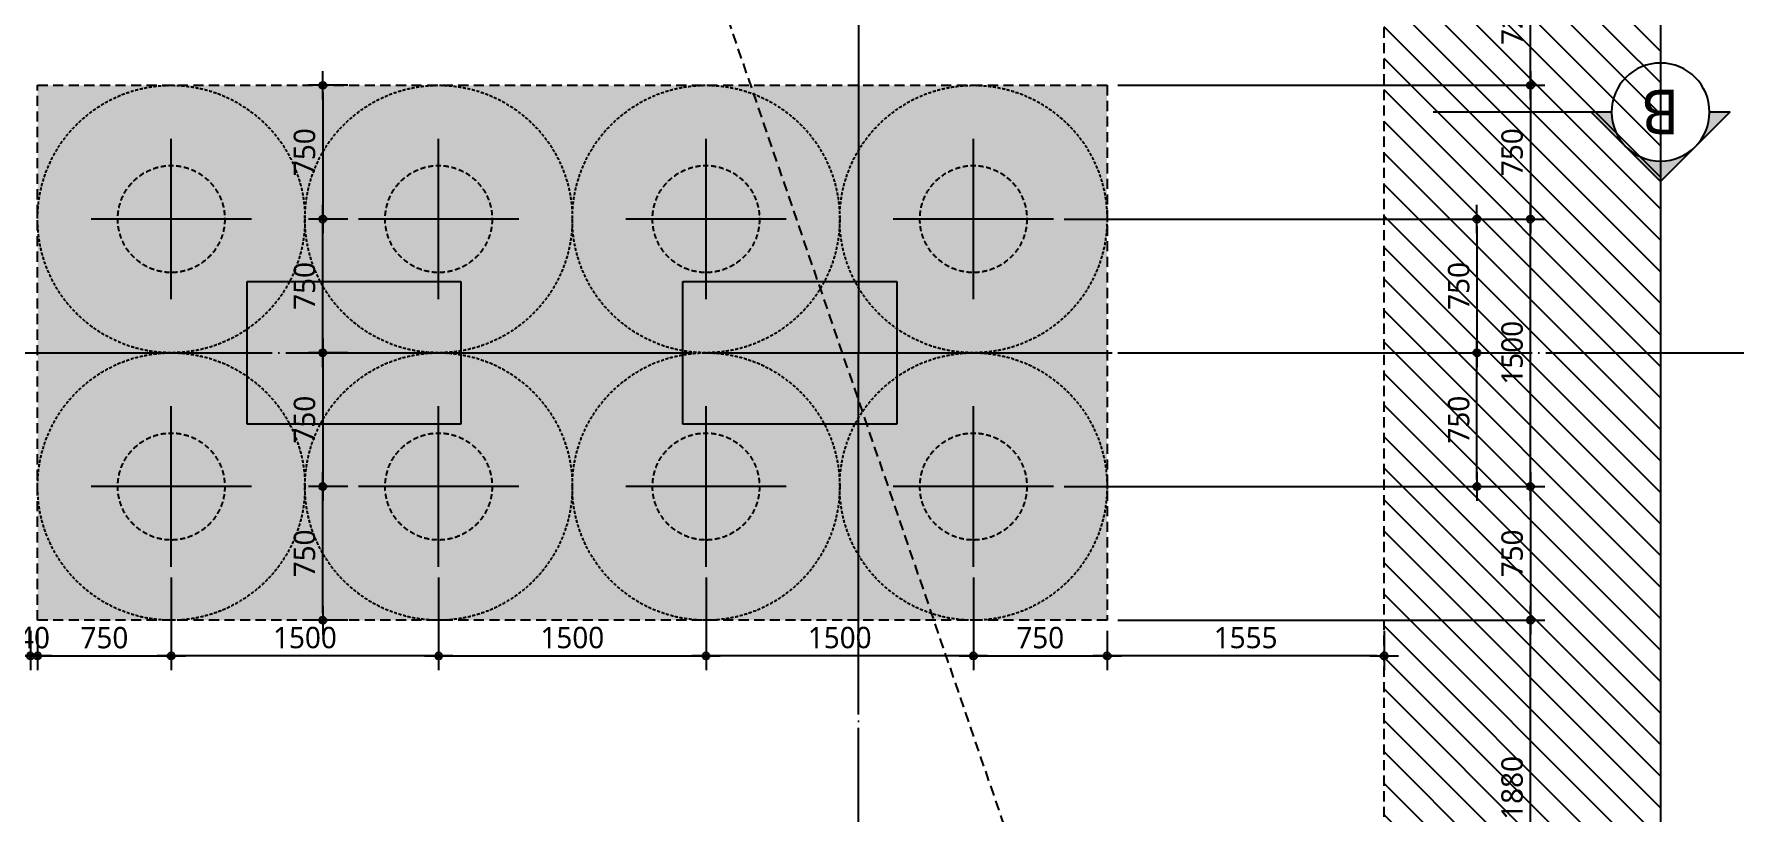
# Model space of a CAD drawing. Header units: millimetres. Extents: x 317501 to 814054, y -400799 to -14117.
# Drawn here: x 795174 to 804717, y -39457 to -35089 of the extents above; entities that cross this region are included whole.
import ezdxf
from ezdxf.enums import TextEntityAlignment as Align
from ezdxf.xclip import XClip

# ---------------------------------------------------------------- set-up
doc = ezdxf.new("R2010")
doc.units = ezdxf.units.MM
doc.header["$LTSCALE"] = 38
doc.header["$XCLIPFRAME"] = 0
for name, pattern in [('CEN', [62, 60, -1, 0, -1]), ('XS-기초$0$CEN', [62, 60, -1, 0, -1]), ('XS-기초$0$HID', [2.3, 1.5, -0.8])]:
    doc.linetypes.add(name, pattern=pattern)
doc.layers.get('Defpoints').update_dxf_attribs({"color": 145})
for name, color, linetype in [('CEN', 1, 'CEN'), ('DIM', 7, 'Continuous'), ('DOT', 3, 'Continuous'), ('HAT', 5, 'Continuous'), ('SEC', 11, 'Continuous'), ('XS-기초$0$252', 252, 'Continuous'), ('XS-기초$0$CEN', 1, 'XS-기초$0$CEN'), ('XS-기초$0$PILE', 3, 'XS-기초$0$HID'), ('XS-기초$0$WALL', 11, 'Continuous'), ('XS-기초$0$기초연단', 3, 'Continuous'), ('XS-기초$0$보강구간', 6, 'XS-기초$0$HID')]:
    doc.layers.add(name, color=color, linetype=linetype)
for name, color, linetype, plot in [('DEFPOINT', 144, 'Continuous', False), ('XS-기초$0$0106', 30, 'XS-기초$0$HID', False), ('XS-기초$0$DEFPOINT', 144, 'Continuous', False)]:
    doc.layers.add(name, color=color, linetype=linetype, plot=plot)
doc.styles.add('맑은고딕', font='malgun.ttf')
doc.dimstyles.new('DIM_40', dxfattribs={"dimscale": 40, "dimtxt": 3, "dimasz": 1, "dimexe": 2, "dimexo": 1.5, "dimgap": 1, "dimtad": 1, "dimdec": 0, "dimzin": 0, "dimdsep": 46, "dimtxsty": '맑은고딕', "dimblk1": 'DIMDOT', "dimblk2": 'DIMDOT', "dimsah": 1, "dimcen": 0.09, "dimdle": 2, "dimclrd": 7, "dimclre": 7, "dimclrt": 6, "dimadec": 0, "dimazin": 0, "dimtfac": 1, "dimtdec": 0, "dimtix": 1, "dimtmove": 2, "dimatfit": 3, "dimldrblk": 'DIMDOT', "dimfxl": 0, "dimtolj": 1, "dimtzin": 0, "dimarcsym": 0})

# ---------------------------------------------------------------- blocks, each defined once
blk = doc.blocks.new('XS-기초$0$PILE-600')
at = {"layer": 'XS-기초$0$DEFPOINT', "color": 173, "linetype": 'XS-기초$0$HID', "ltscale": 0.3}
blk.add_circle((0, 0), 750, dxfattribs=at)
at = {"layer": 'XS-기초$0$PILE', "linetype": 'Continuous'}
for p, q in [((0, -450), (0, 450)), ((-450, 0), (450, 0))]:
    blk.add_line(p, q, dxfattribs=at)
at = {"layer": 'XS-기초$0$PILE', "ltscale": 0.5}
blk.add_circle((0, 0), 300, dxfattribs=at)
blk = doc.blocks.new('XS-기초$0$A$C762E058C')
at = {"layer": 'XS-기초$0$252'}
h = blk.add_hatch(color=256, dxfattribs=at)
h.dxf.hatch_style = 1
h.paths.add_polyline_path([(68150, -15900), (68150, -15100), (67650, -15100), (67650, -15900)])
h.paths.add_polyline_path([(60300, -15900), (60300, -15100), (59800, -15100), (59800, -15900)])
h.paths.add_polyline_path([(57590, -15900), (57340, -15900), (57340, -13415), (58140, -13415), (58140, -14615), (57590, -14615)])
h.paths.add_polyline_path([(58140, -12170), (58140, -10970), (57590, -10970), (57590, -8335), (58140, -8335), (58140, -6475), (57340, -6475), (57340, -12170)])
h.paths.add_polyline_path([(64580, -14615), (63780, -14615), (63780, -13415), (64580, -13415)])
h.paths.add_polyline_path([(68050, -13615), (67800, -13615), (67800, -12080), (68050, -12080)])
h.paths.add_polyline_path([(64580, -12170), (63780, -12170), (63780, -10970), (64580, -10970)])
h.paths.add_polyline_path([(70980, -12170), (70480, -12170), (70480, -10970), (71280, -10970), (71280, -15900), (70980, -15900), (70980, -14615), (70480, -14615), (70480, -13415), (70980, -13415)])
h.paths.add_polyline_path([(60310, -13615), (60560, -13615), (60560, -12080), (60310, -12080)])
h.paths.add_polyline_path([(50800, -12170), (50800, -10970), (50000, -10970), (50000, -12170)])
h.paths.add_polyline_path([(50800, -14615), (50800, -13415), (50000, -13415), (50000, -14615)])
h.paths.add_polyline_path([(46830, -13615), (47080, -13615), (47080, -12080), (46830, -12080)])
h.paths.add_polyline_path([(52175, -6475), (52175, -8335), (49225, -8335), (49225, -6475), (49925, -6475), (49925, -7635), (50700, -7635), (51475, -7635), (51475, -6475)])
h.paths.add_polyline_path([(63405, -6475), (63405, -7635), (64180, -7635), (64955, -7635), (64955, -6475), (65655, -6475), (65655, -8335), (62705, -8335), (62705, -6475)])
h.paths.add_polyline_path([(54570, -13615), (54320, -13615), (54320, -12080), (54570, -12080)])
h.paths.add_polyline_path([(62555, -4685), (62055, -4685), (62055, -2075), (61155, -2075), (61155, -2375), (61755, -2375), (61755, -4675), (56855, -4675), (56855, -2375), (57455, -2375), (57455, -2075), (56555, -2075), (56555, -4675), (54205, -4675), (54205, -4975), (61755, -4975), (61755, -5185), (62555, -5185)])
h.paths.add_polyline_path([(59965, -2075), (59965, -2375), (58645, -2375), (58645, -2075)], flags=17)
h.paths.add_polyline_path([(67650, -5185), (68450, -5185), (68450, -4685), (67650, -4685)])
h.paths.add_polyline_path([(80600, -5275), (80600, -4475), (80100, -4475), (80100, -5275)])
h.paths.add_polyline_path([(48285, -215), (48285, -340), (48285, -465), (51055, -465), (51055, -1885), (52105, -1885), (52105, -2375), (52405, -2375), (52405, -1585), (51355, -1585), (51355, -340), (51355, 905), (52405, 905), (52405, 1695), (52105, 1695), (52105, 1205), (51055, 1205), (51055, -215)])
h.paths.add_polyline_path([(48285, 7825), (48285, 7700), (48285, 7575), (51055, 7575), (51055, 6155), (52105, 6155), (52105, 5665), (52405, 5665), (52405, 6455), (51355, 6455), (51355, 7700), (51355, 8945), (52405, 8945), (52405, 9735), (52105, 9735), (52105, 9245), (51055, 9245), (51055, 7825)])
h.paths.add_polyline_path([(51405, 14290), (51405, 14540), (50775, 14540), (50775, 14290)])
h.paths.add_polyline_path([(52105, 13685), (52105, 14485), (52405, 14485), (52405, 13685)])
h.paths.add_polyline_path([(44765, 14270), (45065, 14270), (45065, 14670), (44765, 14670)])
h.paths.add_polyline_path([(45765, 14290), (45765, 14540), (47000, 14540), (47000, 14290)])
h.paths.add_polyline_path([(44765, 21250), (45065, 21250), (45065, 20850), (44765, 20850)])
h.paths.add_polyline_path([(45765, 21230), (45765, 20980), (47000, 20980), (47000, 21230)])
h.paths.add_polyline_path([(51405, 21230), (51405, 20980), (50775, 20980), (50775, 21230)])
h.paths.add_polyline_path([(52105, 21835), (52105, 21035), (52405, 21035), (52405, 21835)])
blk = doc.blocks.new('XS-기초')
at = {"layer": 'XS-기초$0$0106'}
blk.add_line((146982.1, 171824.9), (463098.6, 280124.8), dxfattribs=at)
at = {"layer": 'XS-기초$0$CEN'}
for p, q in [((182490, 191825), (182490, 182400)), ((182490, 191825), (182490, 182400)), ((175750, 183900), (182490, 183900)), ((189230, 183900), (182490, 183900))]:
    blk.add_line(p, q, dxfattribs=at)
at = {"layer": 'XS-기초$0$WALL'}
for p, q in [((182090, 186130), (182090, 187330)), ((182090, 187330), (182890, 187330)), ((182890, 187330), (182890, 186130)), ((182890, 186130), (182090, 186130)), ((182090, 183685), (182090, 184885)), ((182090, 184885), (182890, 184885)), ((182890, 184885), (182890, 183685)), ((182890, 183685), (182090, 183685))]:
    blk.add_line(p, q, dxfattribs=at)
at = {"layer": 'XS-기초$0$기초연단', "linetype": 'XS-기초$0$HID'}
blk.add_line((159785, 180950), (190940, 180950), dxfattribs=at)
at = {"layer": 'XS-기초$0$보강구간'}
blk.add_lwpolyline([(183990, 182505), (180990, 182505), (180990, 188505), (183990, 188505)], close=True, dxfattribs=at)
at = {"layer": 'XS-기초$0$252'}
blk.add_blockref('XS-기초$0$A$C762E058C', (118310, 198300), dxfattribs=at)
at = {"layer": 'XS-기초$0$PILE'}
for p in [(181740, 187755), (183240, 187755), (181740, 186255), (183240, 186255), (181740, 184755), (183240, 184755), (181740, 183255), (183240, 183255)]:
    blk.add_blockref('XS-기초$0$PILE-600', p, dxfattribs=at)
blk = doc.blocks.new('단면기호2')
at = {"layer": 'SEC'}
h = blk.add_hatch(color=256, dxfattribs=at)
h.paths.add_polyline_path([(0, 388.9), (0, 275, 0.198912), (-194.5, 194.5)])
h.paths.add_polyline_path([(-388.9, 0), (-194.5, 194.5, 0.414214), (-194.5, -194.5)])
h.paths.add_polyline_path([(0, -275), (0, -388.9), (-194.5, -194.5, 0.198912)])
for points in [[(0, -388.9), (-388.9, 0), (0, 388.9), (0, 275)], [(0, -275), (0, -1275)]]:
    blk.add_lwpolyline(points, dxfattribs=at)
blk.add_circle((0, 0), 275, dxfattribs=at)
blk = doc.blocks.new('DIMDOT')
at = {"layer": 'DIM', "linetype": 'Continuous'}
blk.add_line((-2, 0), (2, 0), dxfattribs=at)
for radius in [0.5, 0.25]:
    blk.add_circle((0, 0), radius, dxfattribs=at)
blk = doc.blocks.new('*D736')
at = {"layer": 'Defpoints', "color": 0, "linetype": 'Continuous', "transparency": 16777216}
for p in [(798944.1, -38076.8), (800444.1, -38076.8), (798944.1, -38576.8)]:
    blk.add_point(p, dxfattribs=at)
at = {"layer": 'DIM', "color": 7, "linetype": 'Continuous', "lineweight": -2, "transparency": 16777216}
for p, q in [((798944.1, -38136.8), (798944.1, -38656.8)), ((800444.1, -38136.8), (800444.1, -38656.8)), ((800404.1, -38576.8), (798984.1, -38576.8))]:
    blk.add_line(p, q, dxfattribs=at)
at = {"layer": 'DIM', "color": 7, "linetype": 'Continuous', "lineweight": -2, "transparency": 16777216, "xscale": 40, "yscale": 40, "zscale": 40, "rotation": 180}
blk.add_blockref('DIMDOT', (798944.1, -38576.8), dxfattribs=at)
at = {"layer": 'DIM', "color": 7, "linetype": 'Continuous', "lineweight": -2, "transparency": 16777216, "xscale": 40, "yscale": 40, "zscale": 40}
blk.add_blockref('DIMDOT', (800444.1, -38576.8), dxfattribs=at)
at = {"layer": 'DIM', "color": 6, "linetype": 'Continuous', "transparency": 16777216, "insert": (799694.1, -38474.4), "char_height": 120, "attachment_point": 5, "style": '맑은고딕'}
blk.add_mtext('\\A1;1500', dxfattribs=at)
blk = doc.blocks.new('*D737')
at = {"layer": 'Defpoints', "color": 0, "linetype": 'Continuous', "transparency": 16777216}
for p in [(800444.1, -38076.8), (801194.1, -38376.8), (801194.1, -38576.8)]:
    blk.add_point(p, dxfattribs=at)
at = {"layer": 'DIM', "color": 7, "linetype": 'Continuous', "lineweight": -2, "transparency": 16777216}
for p, q in [((800444.1, -38136.8), (800444.1, -38656.8)), ((801194.1, -38436.8), (801194.1, -38656.8)), ((800484.1, -38576.8), (801154.1, -38576.8))]:
    blk.add_line(p, q, dxfattribs=at)
at = {"layer": 'DIM', "color": 7, "linetype": 'Continuous', "lineweight": -2, "transparency": 16777216, "xscale": 40, "yscale": 40, "zscale": 40, "rotation": 180}
blk.add_blockref('DIMDOT', (800444.1, -38576.8), dxfattribs=at)
at = {"layer": 'DIM', "color": 7, "linetype": 'Continuous', "lineweight": -2, "transparency": 16777216, "xscale": 40, "yscale": 40, "zscale": 40}
blk.add_blockref('DIMDOT', (801194.1, -38576.8), dxfattribs=at)
at = {"layer": 'DIM', "color": 6, "linetype": 'Continuous', "transparency": 16777216, "insert": (800819.1, -38474.8), "char_height": 120, "attachment_point": 5, "style": '맑은고딕'}
blk.add_mtext('\\A1;750', dxfattribs=at)
blk = doc.blocks.new('*D738')
at = {"layer": 'Defpoints', "color": 0, "linetype": 'Continuous', "transparency": 16777216}
for p in [(797444.1, -38076.8), (798944.1, -38076.8), (798944.1, -38576.8)]:
    blk.add_point(p, dxfattribs=at)
at = {"layer": 'DIM', "color": 7, "linetype": 'Continuous', "lineweight": -2, "transparency": 16777216}
for p, q in [((797444.1, -38136.8), (797444.1, -38656.8)), ((798944.1, -38136.8), (798944.1, -38656.8)), ((797484.1, -38576.8), (798904.1, -38576.8))]:
    blk.add_line(p, q, dxfattribs=at)
at = {"layer": 'DIM', "color": 7, "linetype": 'Continuous', "lineweight": -2, "transparency": 16777216, "xscale": 40, "yscale": 40, "zscale": 40, "rotation": 180}
blk.add_blockref('DIMDOT', (797444.1, -38576.8), dxfattribs=at)
at = {"layer": 'DIM', "color": 7, "linetype": 'Continuous', "lineweight": -2, "transparency": 16777216, "xscale": 40, "yscale": 40, "zscale": 40}
blk.add_blockref('DIMDOT', (798944.1, -38576.8), dxfattribs=at)
at = {"layer": 'DIM', "color": 6, "linetype": 'Continuous', "transparency": 16777216, "insert": (798194.1, -38474.4), "char_height": 120, "attachment_point": 5, "style": '맑은고딕'}
blk.add_mtext('\\A1;1500', dxfattribs=at)
blk = doc.blocks.new('*D739')
at = {"layer": 'Defpoints', "color": 0, "linetype": 'Continuous', "transparency": 16777216}
for p in [(795944.1, -38076.8), (797444.1, -38076.8), (795944.1, -38576.8)]:
    blk.add_point(p, dxfattribs=at)
at = {"layer": 'DIM', "color": 7, "linetype": 'Continuous', "lineweight": -2, "transparency": 16777216}
for p, q in [((795944.1, -38136.8), (795944.1, -38656.8)), ((797444.1, -38136.8), (797444.1, -38656.8)), ((797404.1, -38576.8), (795984.1, -38576.8))]:
    blk.add_line(p, q, dxfattribs=at)
at = {"layer": 'DIM', "color": 7, "linetype": 'Continuous', "lineweight": -2, "transparency": 16777216, "xscale": 40, "yscale": 40, "zscale": 40, "rotation": 180}
blk.add_blockref('DIMDOT', (795944.1, -38576.8), dxfattribs=at)
at = {"layer": 'DIM', "color": 7, "linetype": 'Continuous', "lineweight": -2, "transparency": 16777216, "xscale": 40, "yscale": 40, "zscale": 40}
blk.add_blockref('DIMDOT', (797444.1, -38576.8), dxfattribs=at)
at = {"layer": 'DIM', "color": 6, "linetype": 'Continuous', "transparency": 16777216, "insert": (796694.1, -38474.4), "char_height": 120, "attachment_point": 5, "style": '맑은고딕'}
blk.add_mtext('\\A1;1500', dxfattribs=at)
blk = doc.blocks.new('*D740')
at = {"layer": 'Defpoints', "color": 0, "linetype": 'Continuous', "transparency": 16777216}
for p in [(795944.1, -38076.8), (795194.1, -38376.8), (795944.1, -38576.8)]:
    blk.add_point(p, dxfattribs=at)
at = {"layer": 'DIM', "color": 7, "linetype": 'Continuous', "lineweight": -2, "transparency": 16777216}
for p, q in [((795944.1, -38136.8), (795944.1, -38656.8)), ((795194.1, -38436.8), (795194.1, -38656.8)), ((795234.1, -38576.8), (795904.1, -38576.8))]:
    blk.add_line(p, q, dxfattribs=at)
at = {"layer": 'DIM', "color": 7, "linetype": 'Continuous', "lineweight": -2, "transparency": 16777216, "xscale": 40, "yscale": 40, "zscale": 40, "rotation": 180}
blk.add_blockref('DIMDOT', (795194.1, -38576.8), dxfattribs=at)
at = {"layer": 'DIM', "color": 7, "linetype": 'Continuous', "lineweight": -2, "transparency": 16777216, "xscale": 40, "yscale": 40, "zscale": 40}
blk.add_blockref('DIMDOT', (795944.1, -38576.8), dxfattribs=at)
at = {"layer": 'DIM', "color": 6, "linetype": 'Continuous', "transparency": 16777216, "insert": (795569.1, -38474.8), "char_height": 120, "attachment_point": 5, "style": '맑은고딕'}
blk.add_mtext('\\A1;750', dxfattribs=at)
blk = doc.blocks.new('*D741')
at = {"layer": 'Defpoints', "color": 0, "linetype": 'Continuous', "transparency": 16777216}
for p in [(796994.1, -36876.8), (796794.1, -37626.8), (796994.1, -37626.8)]:
    blk.add_point(p, dxfattribs=at)
at = {"layer": 'DIM', "color": 7, "linetype": 'Continuous', "lineweight": -2, "transparency": 16777216}
for p, q in [((796934.1, -36876.8), (796714.1, -36876.8)), ((796794.1, -36916.8), (796794.1, -37586.8)), ((796934.1, -37626.8), (796714.1, -37626.8))]:
    blk.add_line(p, q, dxfattribs=at)
at = {"layer": 'DIM', "color": 7, "linetype": 'Continuous', "lineweight": -2, "transparency": 16777216, "xscale": 40, "yscale": 40, "zscale": 40}
for p, rotation in [((796794.1, -36876.8), 90), ((796794.1, -37626.8), 270)]:
    blk.add_blockref('DIMDOT', p, dxfattribs=dict(at, rotation=rotation))
at = {"layer": 'DIM', "color": 6, "linetype": 'Continuous', "transparency": 16777216, "insert": (796692.1, -37251.8), "char_height": 120, "attachment_point": 5, "rotation": 90, "style": '맑은고딕'}
blk.add_mtext('\\A1;750', dxfattribs=at)
blk = doc.blocks.new('*D742')
at = {"layer": 'Defpoints', "color": 0, "linetype": 'Continuous', "transparency": 16777216}
for p in [(796794.1, -36126.8), (796994.1, -36126.8), (796994.1, -36876.8)]:
    blk.add_point(p, dxfattribs=at)
at = {"layer": 'DIM', "color": 7, "linetype": 'Continuous', "lineweight": -2, "transparency": 16777216}
for p, q in [((796934.1, -36126.8), (796714.1, -36126.8)), ((796794.1, -36836.8), (796794.1, -36166.8)), ((796934.1, -36876.8), (796714.1, -36876.8))]:
    blk.add_line(p, q, dxfattribs=at)
at = {"layer": 'DIM', "color": 7, "linetype": 'Continuous', "lineweight": -2, "transparency": 16777216, "xscale": 40, "yscale": 40, "zscale": 40}
for p, rotation in [((796794.1, -36126.8), 90), ((796794.1, -36876.8), 270)]:
    blk.add_blockref('DIMDOT', p, dxfattribs=dict(at, rotation=rotation))
at = {"layer": 'DIM', "color": 6, "linetype": 'Continuous', "transparency": 16777216, "insert": (796692.1, -36501.8), "char_height": 120, "attachment_point": 5, "rotation": 90, "style": '맑은고딕'}
blk.add_mtext('\\A1;750', dxfattribs=at)
blk = doc.blocks.new('*D743')
at = {"layer": 'Defpoints', "color": 0, "linetype": 'Continuous', "transparency": 16777216}
for p in [(796794.1, -37626.8), (796994.1, -37626.8), (796994.1, -38376.8)]:
    blk.add_point(p, dxfattribs=at)
at = {"layer": 'DIM', "color": 7, "linetype": 'Continuous', "lineweight": -2, "transparency": 16777216}
for p, q in [((796934.1, -37626.8), (796714.1, -37626.8)), ((796794.1, -38336.8), (796794.1, -37666.8)), ((796934.1, -38376.8), (796714.1, -38376.8))]:
    blk.add_line(p, q, dxfattribs=at)
at = {"layer": 'DIM', "color": 7, "linetype": 'Continuous', "lineweight": -2, "transparency": 16777216, "xscale": 40, "yscale": 40, "zscale": 40}
for p, rotation in [((796794.1, -37626.8), 90), ((796794.1, -38376.8), 270)]:
    blk.add_blockref('DIMDOT', p, dxfattribs=dict(at, rotation=rotation))
at = {"layer": 'DIM', "color": 6, "linetype": 'Continuous', "transparency": 16777216, "insert": (796692.1, -38001.8), "char_height": 120, "attachment_point": 5, "rotation": 90, "style": '맑은고딕'}
blk.add_mtext('\\A1;750', dxfattribs=at)
blk = doc.blocks.new('*D744')
at = {"layer": 'Defpoints', "color": 0, "linetype": 'Continuous', "transparency": 16777216}
for p in [(796994.1, -35376.8), (796794.1, -36126.8), (796994.1, -36126.8)]:
    blk.add_point(p, dxfattribs=at)
at = {"layer": 'DIM', "color": 7, "linetype": 'Continuous', "lineweight": -2, "transparency": 16777216}
for p, q in [((796934.1, -35376.8), (796714.1, -35376.8)), ((796794.1, -35416.8), (796794.1, -36086.8)), ((796934.1, -36126.8), (796714.1, -36126.8))]:
    blk.add_line(p, q, dxfattribs=at)
at = {"layer": 'DIM', "color": 7, "linetype": 'Continuous', "lineweight": -2, "transparency": 16777216, "xscale": 40, "yscale": 40, "zscale": 40}
for p, rotation in [((796794.1, -35376.8), 90), ((796794.1, -36126.8), 270)]:
    blk.add_blockref('DIMDOT', p, dxfattribs=dict(at, rotation=rotation))
at = {"layer": 'DIM', "color": 6, "linetype": 'Continuous', "transparency": 16777216, "insert": (796692.1, -35751.8), "char_height": 120, "attachment_point": 5, "rotation": 90, "style": '맑은고딕'}
blk.add_mtext('\\A1;750', dxfattribs=at)
blk = doc.blocks.new('*D745')
at = {"layer": 'Defpoints', "color": 0, "linetype": 'Continuous', "transparency": 16777216}
for p in [(801194.1, -38376.8), (802749.1, -38376.8), (801194.1, -38576.8)]:
    blk.add_point(p, dxfattribs=at)
at = {"layer": 'DIM', "color": 7, "linetype": 'Continuous', "lineweight": -2, "transparency": 16777216}
for p, q in [((801194.1, -38436.8), (801194.1, -38656.8)), ((802749.1, -38436.8), (802749.1, -38656.8)), ((802709.1, -38576.8), (801234.1, -38576.8))]:
    blk.add_line(p, q, dxfattribs=at)
at = {"layer": 'DIM', "color": 7, "linetype": 'Continuous', "lineweight": -2, "transparency": 16777216, "xscale": 40, "yscale": 40, "zscale": 40, "rotation": 180}
blk.add_blockref('DIMDOT', (801194.1, -38576.8), dxfattribs=at)
at = {"layer": 'DIM', "color": 7, "linetype": 'Continuous', "lineweight": -2, "transparency": 16777216, "xscale": 40, "yscale": 40, "zscale": 40}
blk.add_blockref('DIMDOT', (802749.1, -38576.8), dxfattribs=at)
at = {"layer": 'DIM', "color": 6, "linetype": 'Continuous', "transparency": 16777216, "insert": (801971.6, -38474.4), "char_height": 120, "attachment_point": 5, "style": '맑은고딕'}
blk.add_mtext('\\A1;1555', dxfattribs=at)
blk = doc.blocks.new('*D746')
at = {"layer": 'Defpoints', "color": 0, "linetype": 'Continuous', "transparency": 16777216}
for p in [(795154.1, -38376.8), (795194.1, -38376.8), (795154.1, -38576.8)]:
    blk.add_point(p, dxfattribs=at)
at = {"layer": 'DIM', "color": 7, "linetype": 'Continuous', "lineweight": -2, "transparency": 16777216}
for p, q in [((795154.1, -38436.8), (795154.1, -38656.8)), ((795194.1, -38436.8), (795194.1, -38656.8)), ((795114.1, -38576.8), (795074.1, -38576.8)), ((795194.1, -38576.8), (795154.1, -38576.8)), ((795234.1, -38576.8), (795274.1, -38576.8))]:
    blk.add_line(p, q, dxfattribs=at)
at = {"layer": 'DIM', "color": 7, "linetype": 'Continuous', "lineweight": -2, "transparency": 16777216, "xscale": 40, "yscale": 40, "zscale": 40}
blk.add_blockref('DIMDOT', (795154.1, -38576.8), dxfattribs=at)
at = {"layer": 'DIM', "color": 7, "linetype": 'Continuous', "lineweight": -2, "transparency": 16777216, "xscale": 40, "yscale": 40, "zscale": 40, "rotation": 180}
blk.add_blockref('DIMDOT', (795194.1, -38576.8), dxfattribs=at)
at = {"layer": 'DIM', "color": 6, "linetype": 'Continuous', "transparency": 16777216, "insert": (795174.1, -38474.8), "char_height": 120, "attachment_point": 5, "style": '맑은고딕'}
blk.add_mtext('\\A1;40', dxfattribs=at)
blk = doc.blocks.new('*D747')
at = {"layer": 'Defpoints', "color": 0, "linetype": 'Continuous', "transparency": 16777216}
for p in [(801194.1, -38376.8), (803569.1, -38376.8), (802749.1, -40256.8)]:
    blk.add_point(p, dxfattribs=at)
at = {"layer": 'DIM', "color": 7, "linetype": 'Continuous', "lineweight": -2, "transparency": 16777216}
for p, q in [((801254.1, -38376.8), (803649.1, -38376.8)), ((803569.1, -40216.8), (803569.1, -38416.8)), ((802809.1, -40256.8), (803649.1, -40256.8))]:
    blk.add_line(p, q, dxfattribs=at)
at = {"layer": 'DIM', "color": 7, "linetype": 'Continuous', "lineweight": -2, "transparency": 16777216, "xscale": 40, "yscale": 40, "zscale": 40}
for p, rotation in [((803569.1, -38376.8), 90), ((803569.1, -40256.8), 270)]:
    blk.add_blockref('DIMDOT', p, dxfattribs=dict(at, rotation=rotation))
at = {"layer": 'DIM', "color": 6, "linetype": 'Continuous', "transparency": 16777216, "insert": (803466.8, -39316.8), "char_height": 120, "attachment_point": 5, "rotation": 90, "style": '맑은고딕'}
blk.add_mtext('\\A1;1880', dxfattribs=at)
blk = doc.blocks.new('*D748')
at = {"layer": 'Defpoints', "color": 0, "linetype": 'Continuous', "transparency": 16777216}
for p in [(800894.1, -37626.8), (801194.1, -38376.8), (803569.1, -38376.8)]:
    blk.add_point(p, dxfattribs=at)
at = {"layer": 'DIM', "color": 7, "linetype": 'Continuous', "lineweight": -2, "transparency": 16777216}
for p, q in [((800954.1, -37626.8), (803649.1, -37626.8)), ((803569.1, -37666.8), (803569.1, -38336.8)), ((801254.1, -38376.8), (803649.1, -38376.8))]:
    blk.add_line(p, q, dxfattribs=at)
at = {"layer": 'DIM', "color": 7, "linetype": 'Continuous', "lineweight": -2, "transparency": 16777216, "xscale": 40, "yscale": 40, "zscale": 40}
for p, rotation in [((803569.1, -37626.8), 90), ((803569.1, -38376.8), 270)]:
    blk.add_blockref('DIMDOT', p, dxfattribs=dict(at, rotation=rotation))
at = {"layer": 'DIM', "color": 6, "linetype": 'Continuous', "transparency": 16777216, "insert": (803467.1, -38001.8), "char_height": 120, "attachment_point": 5, "rotation": 90, "style": '맑은고딕'}
blk.add_mtext('\\A1;750', dxfattribs=at)
blk = doc.blocks.new('*D749')
at = {"layer": 'Defpoints', "color": 0, "linetype": 'Continuous', "transparency": 16777216}
for p in [(801194.1, -36876.8), (803269.1, -36876.8), (800894.1, -37626.8)]:
    blk.add_point(p, dxfattribs=at)
at = {"layer": 'DIM', "color": 7, "linetype": 'Continuous', "lineweight": -2, "transparency": 16777216}
for p, q in [((801254.1, -36876.8), (803349.1, -36876.8)), ((803269.1, -37586.8), (803269.1, -36916.8)), ((800954.1, -37626.8), (803349.1, -37626.8))]:
    blk.add_line(p, q, dxfattribs=at)
at = {"layer": 'DIM', "color": 7, "linetype": 'Continuous', "lineweight": -2, "transparency": 16777216, "xscale": 40, "yscale": 40, "zscale": 40}
for p, rotation in [((803269.1, -36876.8), 90), ((803269.1, -37626.8), 270)]:
    blk.add_blockref('DIMDOT', p, dxfattribs=dict(at, rotation=rotation))
at = {"layer": 'DIM', "color": 6, "linetype": 'Continuous', "transparency": 16777216, "insert": (803167.1, -37251.8), "char_height": 120, "attachment_point": 5, "rotation": 90, "style": '맑은고딕'}
blk.add_mtext('\\A1;750', dxfattribs=at)
blk = doc.blocks.new('*D750')
at = {"layer": 'Defpoints', "color": 0, "linetype": 'Continuous', "transparency": 16777216}
for p in [(800894.1, -36126.8), (801194.1, -36876.8), (803269.1, -36876.8)]:
    blk.add_point(p, dxfattribs=at)
at = {"layer": 'DIM', "color": 7, "linetype": 'Continuous', "lineweight": -2, "transparency": 16777216}
for p, q in [((800954.1, -36126.8), (803349.1, -36126.8)), ((803269.1, -36166.8), (803269.1, -36836.8)), ((801254.1, -36876.8), (803349.1, -36876.8))]:
    blk.add_line(p, q, dxfattribs=at)
at = {"layer": 'DIM', "color": 7, "linetype": 'Continuous', "lineweight": -2, "transparency": 16777216, "xscale": 40, "yscale": 40, "zscale": 40}
for p, rotation in [((803269.1, -36126.8), 90), ((803269.1, -36876.8), 270)]:
    blk.add_blockref('DIMDOT', p, dxfattribs=dict(at, rotation=rotation))
at = {"layer": 'DIM', "color": 6, "linetype": 'Continuous', "transparency": 16777216, "insert": (803167.1, -36501.8), "char_height": 120, "attachment_point": 5, "rotation": 90, "style": '맑은고딕'}
blk.add_mtext('\\A1;750', dxfattribs=at)
blk = doc.blocks.new('*D751')
at = {"layer": 'Defpoints', "color": 0, "linetype": 'Continuous', "transparency": 16777216}
for p in [(800894.1, -36126.8), (803569.1, -36126.8), (800894.1, -37626.8)]:
    blk.add_point(p, dxfattribs=at)
at = {"layer": 'DIM', "color": 7, "linetype": 'Continuous', "lineweight": -2, "transparency": 16777216}
for p, q in [((800954.1, -36126.8), (803649.1, -36126.8)), ((803569.1, -37586.8), (803569.1, -36166.8)), ((800954.1, -37626.8), (803649.1, -37626.8))]:
    blk.add_line(p, q, dxfattribs=at)
at = {"layer": 'DIM', "color": 7, "linetype": 'Continuous', "lineweight": -2, "transparency": 16777216, "xscale": 40, "yscale": 40, "zscale": 40}
for p, rotation in [((803569.1, -36126.8), 90), ((803569.1, -37626.8), 270)]:
    blk.add_blockref('DIMDOT', p, dxfattribs=dict(at, rotation=rotation))
at = {"layer": 'DIM', "color": 6, "linetype": 'Continuous', "transparency": 16777216, "insert": (803466.8, -36876.8), "char_height": 120, "attachment_point": 5, "rotation": 90, "style": '맑은고딕'}
blk.add_mtext('\\A1;1500', dxfattribs=at)
blk = doc.blocks.new('*D752')
at = {"layer": 'Defpoints', "color": 0, "linetype": 'Continuous', "transparency": 16777216}
for p in [(801194.1, -35376.8), (800894.1, -36126.8), (803569.1, -36126.8)]:
    blk.add_point(p, dxfattribs=at)
at = {"layer": 'DIM', "color": 7, "linetype": 'Continuous', "lineweight": -2, "transparency": 16777216}
for p, q in [((801254.1, -35376.8), (803649.1, -35376.8)), ((803569.1, -35416.8), (803569.1, -36086.8)), ((800954.1, -36126.8), (803649.1, -36126.8))]:
    blk.add_line(p, q, dxfattribs=at)
at = {"layer": 'DIM', "color": 7, "linetype": 'Continuous', "lineweight": -2, "transparency": 16777216, "xscale": 40, "yscale": 40, "zscale": 40}
for p, rotation in [((803569.1, -35376.8), 90), ((803569.1, -36126.8), 270)]:
    blk.add_blockref('DIMDOT', p, dxfattribs=dict(at, rotation=rotation))
at = {"layer": 'DIM', "color": 6, "linetype": 'Continuous', "transparency": 16777216, "insert": (803467.1, -35751.8), "char_height": 120, "attachment_point": 5, "rotation": 90, "style": '맑은고딕'}
blk.add_mtext('\\A1;750', dxfattribs=at)
blk = doc.blocks.new('*D765')
at = {"layer": 'Defpoints', "color": 0, "linetype": 'Continuous', "transparency": 16777216}
for p in [(801649.1, -34656.8), (803569.1, -34656.8), (801194.1, -35376.8)]:
    blk.add_point(p, dxfattribs=at)
at = {"layer": 'DIM', "color": 7, "linetype": 'Continuous', "lineweight": -2, "transparency": 16777216}
for p, q in [((801709.1, -34656.8), (803649.1, -34656.8)), ((803569.1, -35336.8), (803569.1, -34696.8)), ((801254.1, -35376.8), (803649.1, -35376.8))]:
    blk.add_line(p, q, dxfattribs=at)
at = {"layer": 'DIM', "color": 7, "linetype": 'Continuous', "lineweight": -2, "transparency": 16777216, "xscale": 40, "yscale": 40, "zscale": 40}
for p, rotation in [((803569.1, -34656.8), 90), ((803569.1, -35376.8), 270)]:
    blk.add_blockref('DIMDOT', p, dxfattribs=dict(at, rotation=rotation))
at = {"layer": 'DIM', "color": 6, "linetype": 'Continuous', "transparency": 16777216, "insert": (803467.1, -35016.8), "char_height": 120, "attachment_point": 5, "rotation": 90, "style": '맑은고딕'}
blk.add_mtext('\\A1;720', dxfattribs=at)

msp = doc.modelspace()

# ---------------------------------------------------------------- hatches: boundary and pattern name
at = {"layer": 'DOT'}
h = msp.add_hatch(dxfattribs=at)
h.set_pattern_fill('DOTS', color=256, scale=60, style=0)
h.set_pattern_definition([(360, (1025059.12, -201561.77), (30, 60), [0, -60])])
h.paths.add_polyline_path([(801194.1, -35376.8), (801194.1, -38376.8), (795194.1, -38376.8), (795194.1, -35376.8)])
at = {"layer": 'HAT'}
h = msp.add_hatch(dxfattribs=at)
h.set_pattern_fill('ANSI31', color=8, scale=1000, angle=90)
h.set_pattern_definition([(135, (816554.12, -164996.77), (-88.38835, -88.38835), [])])
h.paths.add_polyline_path([(804299.1, -26636.8), (784324.1, -26636.8), (784324.1, -29176.8), (792774.1, -29176.8), (792774.1, -28426.8), (802749.1, -28426.8), (802749.1, -59581.8), (798924.1, -59581.8), (798924.1, -58831.8), (791294.1, -58831.8), (791294.1, -58126.8), (784899.1, -58126.8), (784899.1, -60496.8), (804299.1, -60496.8)])

# ---------------------------------------------------------------- linework, layer by layer
at = {"layer": 'CEN'}
msp.add_line((801299.1, -36876.8), (809799.1, -36876.8), dxfattribs=at)
at = {"layer": 'DEFPOINT'}
msp.add_lwpolyline([(783234.1, -60496.8), (783234.1, -26636.8), (804299.1, -26636.8), (804299.1, -60496.8)], close=True, dxfattribs=at)

# ---------------------------------------------------------------- block references
ref = msp.add_blockref('XS-기초', (983699.1, -219366.8), dxfattribs=dict(rotation=90))
XClip(ref).set_block_clipping_path([(158870.0000000025, 179400.0000000027), (192729.9999999939, 200465.000000001)])
at = {"layer": 'SEC', "xscale": -1, "rotation": 270}
msp.add_blockref('단면기호2', (804299.1, -35526.8), dxfattribs=at)

# ---------------------------------------------------------------- texts
at = {"layer": 'SEC', "color": 6, "style": '맑은고딕'}
msp.add_text('B', height=250, rotation=180, dxfattribs=at).set_placement((804299.1, -35526.8), align=Align.MIDDLE)

# ---------------------------------------------------------------- dimensions: what is measured, and where the dimension line sits
at = {"layer": 'DIM', "linetype": 'Continuous'}
for base, p1, p2, angle, picture, middle in [((803569.1, -34656.8), (801194.1, -35376.8), (801649.1, -34656.8), 90, '*D765', (803467.1, -35016.8)), ((796794.1, -36126.8), (796994.1, -35376.8), (796994.1, -36126.8), 270, '*D744', (796692.1, -35751.8)), ((803569.1, -36126.8), (801194.1, -35376.8), (800894.1, -36126.8), 270, '*D752', (803467.1, -35751.8)), ((796794.1, -36126.8), (796994.1, -36876.8), (796994.1, -36126.8), 90, '*D742', (796692.1, -36501.8)), ((803269.1, -36876.8), (800894.1, -36126.8), (801194.1, -36876.8), 270, '*D750', (803167.1, -36501.8)), ((803569.1, -36126.8), (800894.1, -37626.8), (800894.1, -36126.8), 90, '*D751', (803466.8, -36876.8)), ((796794.1, -37626.8), (796994.1, -36876.8), (796994.1, -37626.8), 270, '*D741', (796692.1, -37251.8)), ((803269.1, -36876.8), (800894.1, -37626.8), (801194.1, -36876.8), 90, '*D749', (803167.1, -37251.8)), ((796794.1, -37626.8), (796994.1, -38376.8), (796994.1, -37626.8), 90, '*D743', (796692.1, -38001.8)), ((803569.1, -38376.8), (800894.1, -37626.8), (801194.1, -38376.8), 270, '*D748', (803467.1, -38001.8)), ((795944.1, -38576.8), (797444.1, -38076.8), (795944.1, -38076.8), 180, '*D739', (796694.1, -38474.4)), ((798944.1, -38576.8), (800444.1, -38076.8), (798944.1, -38076.8), 180, '*D736', (799694.1, -38474.4)), ((803569.1, -38376.8), (802749.1, -40256.8), (801194.1, -38376.8), 90, '*D747', (803466.8, -39316.8)), ((795154.1, -38576.8), (795194.1, -38376.8), (795154.1, -38376.8), 180, '*D746', (795174.1, -38474.8)), ((801194.1, -38576.8), (802749.1, -38376.8), (801194.1, -38376.8), 180, '*D745', (801971.6, -38474.4))]:
    dim = msp.add_linear_dim(base=base, p1=p1, p2=p2, angle=angle, dimstyle='DIM_40', override={"dimtix": 1, "dimatfit": 3}, dxfattribs=at)
    dim.commit()
    dim.dimension.update_dxf_attribs({"geometry": picture, "text_midpoint": middle})
for base, p1, p2, picture, middle in [((795944.1, -38576.8), (795194.1, -38376.8), (795944.1, -38076.8), '*D740', (795569.1, -38474.8)), ((798944.1, -38576.8), (797444.1, -38076.8), (798944.1, -38076.8), '*D738', (798194.1, -38474.4)), ((801194.1, -38576.8), (800444.1, -38076.8), (801194.1, -38376.8), '*D737', (800819.1, -38474.8))]:
    dim = msp.add_linear_dim(base=base, p1=p1, p2=p2, dimstyle='DIM_40', override={"dimtix": 1, "dimatfit": 3}, dxfattribs=at)
    dim.commit()
    dim.dimension.update_dxf_attribs({"geometry": picture, "text_midpoint": middle})

doc.saveas('drawing.dxf')
